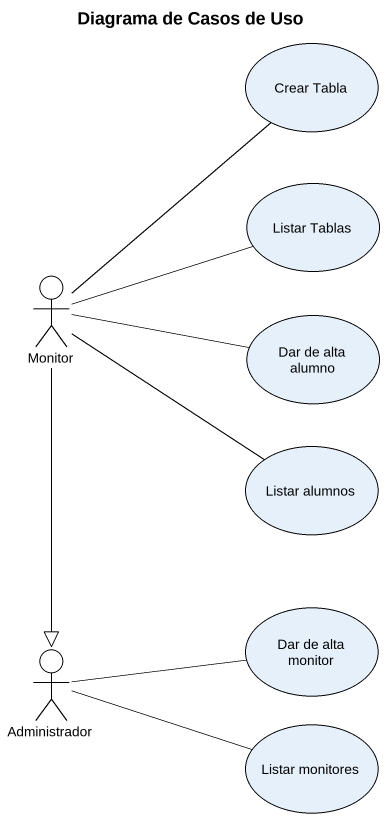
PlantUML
@startuml
title Diagrama de Casos de Uso
usecase "Crear Tabla" as Crear_Tabla
usecase "Listar Tablas" as Listar_Tablas
actor Monitor
usecase "Dar de alta alumno" as Dar_de_alta_alumno
usecase "Listar alumnos" as Listar_alumnos
usecase "Dar de alta monitor" as Dar_de_alta_monitor
actor Administrador
usecase "Listar monitores" as Listar_monitores
Monitor -up- Crear_Tabla
Monitor -right- Listar_Tablas
Monitor -right- Dar_de_alta_alumno
Monitor -- Listar_alumnos
Monitor --|> Administrador
Administrador -right- Dar_de_alta_monitor
Administrador -right- Listar_monitores
@enduml
